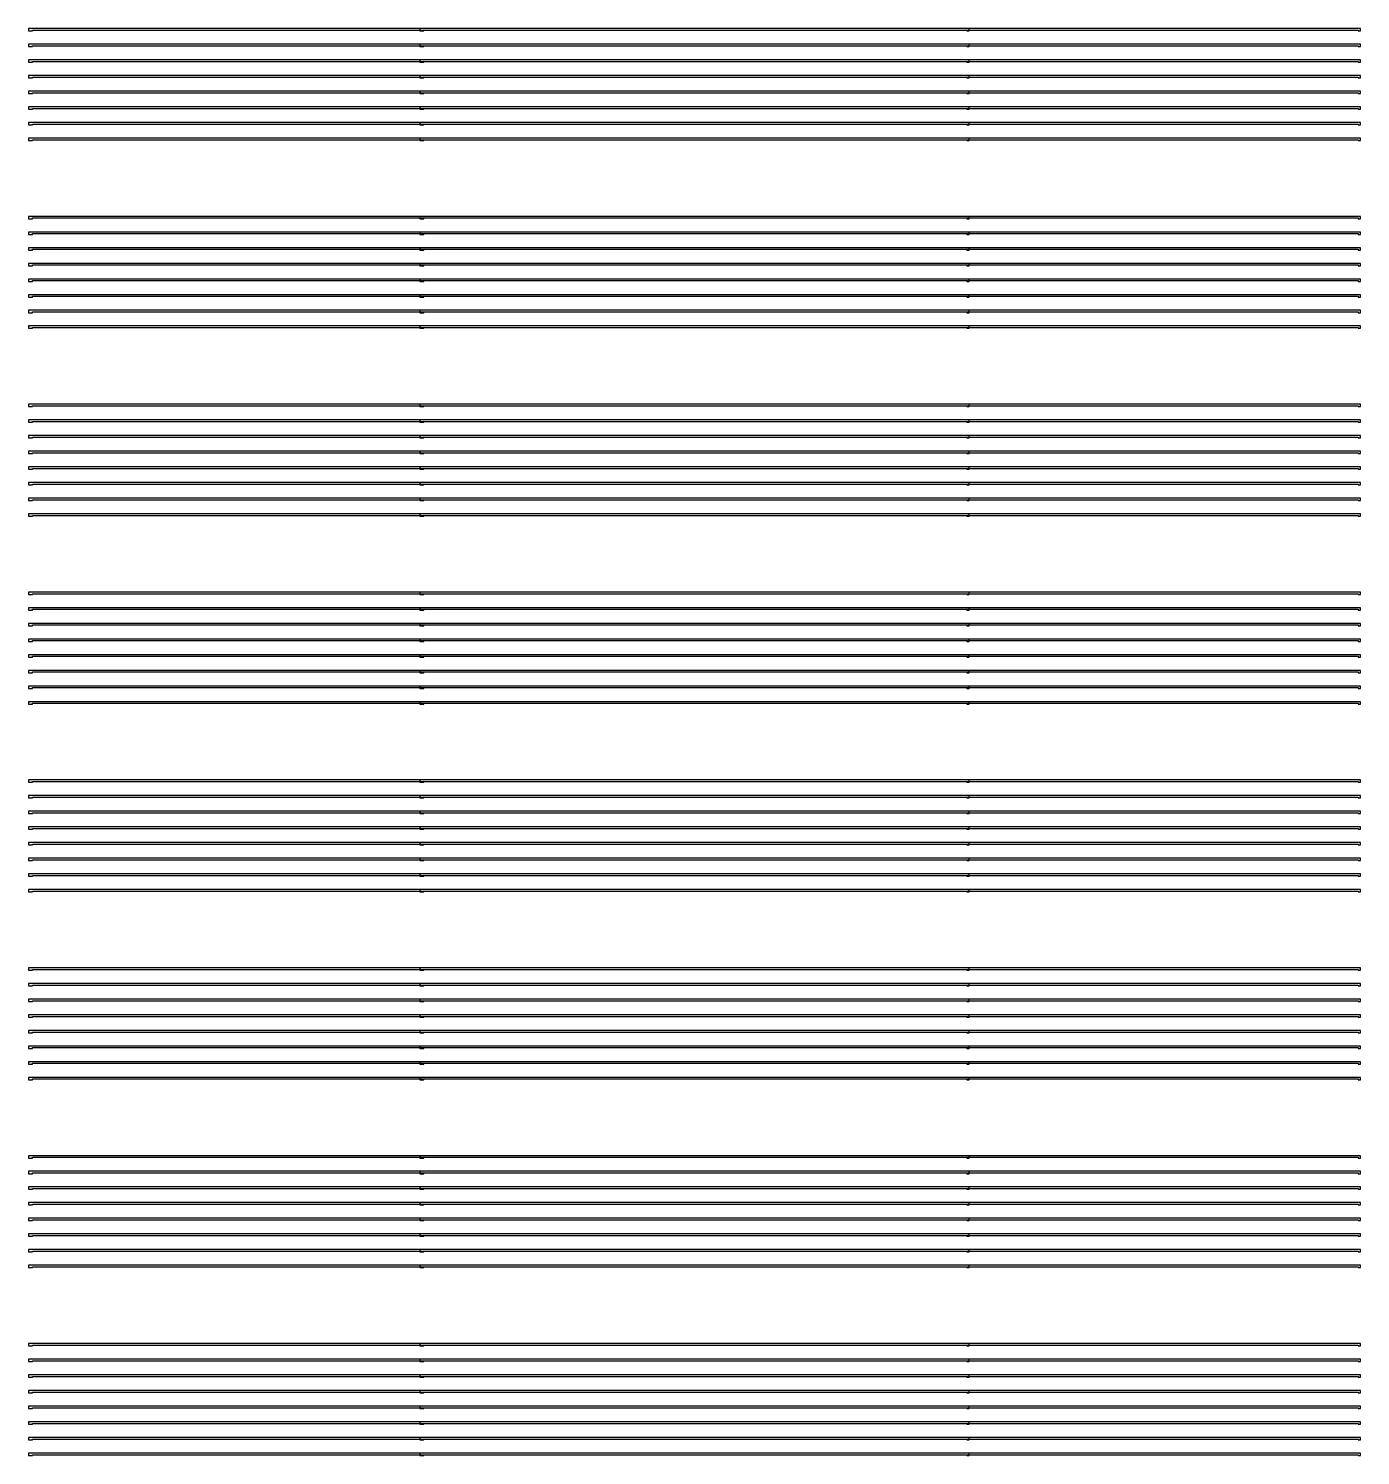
# Model space of a CAD drawing. Header units: millimetres. Extents: x 5 to 90, y 0.5 to 91.6.
import ezdxf

# ---------------------------------------------------------------- set-up
doc = ezdxf.new("R2010")
doc.units = ezdxf.units.MM
doc.layers.add('PCB_LAYERS', color=7, linetype='CONTINUOUS')

msp = doc.modelspace()

# ---------------------------------------------------------------- linework, layer by layer
at = {"layer": 'PCB_LAYERS', "color": 8}
for points in [[(5.2, 91.5), (64.9, 91.5), (64.9, 91.45), (65.05, 91.45), (65.05, 91.6), (64.9, 91.6), (5.1, 91.6), (4.95, 91.6), (4.95, 91.45), (5.2, 91.45)], [(30.2, 91.5), (89.9, 91.5), (89.9, 91.45), (90.05, 91.45), (90.05, 91.6), (89.9, 91.6), (30.1, 91.6), (29.95, 91.6), (29.95, 91.45), (30.2, 91.45)], [(5.2, 90.5), (64.9, 90.5), (64.9, 90.45), (65.05, 90.45), (65.05, 90.6), (64.9, 90.6), (5.1, 90.6), (4.95, 90.6), (4.95, 90.45), (5.2, 90.45)], [(30.2, 90.5), (89.9, 90.5), (89.9, 90.45), (90.05, 90.45), (90.05, 90.6), (89.9, 90.6), (30.1, 90.6), (29.95, 90.6), (29.95, 90.45), (30.2, 90.45)], [(5.2, 89.5), (64.9, 89.5), (64.9, 89.45), (65.05, 89.45), (65.05, 89.6), (64.9, 89.6), (5.1, 89.6), (4.95, 89.6), (4.95, 89.45), (5.2, 89.45)], [(30.2, 89.5), (89.9, 89.5), (89.9, 89.45), (90.05, 89.45), (90.05, 89.6), (89.9, 89.6), (30.1, 89.6), (29.95, 89.6), (29.95, 89.45), (30.2, 89.45)], [(5.2, 88.5), (64.9, 88.5), (64.9, 88.45), (65.05, 88.45), (65.05, 88.6), (64.9, 88.6), (5.1, 88.6), (4.95, 88.6), (4.95, 88.45), (5.2, 88.45)], [(30.2, 88.5), (89.9, 88.5), (89.9, 88.45), (90.05, 88.45), (90.05, 88.6), (89.9, 88.6), (30.1, 88.6), (29.95, 88.6), (29.95, 88.45), (30.2, 88.45)], [(5.2, 87.5), (64.9, 87.5), (64.9, 87.45), (65.05, 87.45), (65.05, 87.6), (64.9, 87.6), (5.1, 87.6), (4.95, 87.6), (4.95, 87.45), (5.2, 87.45)], [(30.2, 87.5), (89.9, 87.5), (89.9, 87.45), (90.05, 87.45), (90.05, 87.6), (89.9, 87.6), (30.1, 87.6), (29.95, 87.6), (29.95, 87.45), (30.2, 87.45)], [(5.2, 86.5), (64.9, 86.5), (64.9, 86.45), (65.05, 86.45), (65.05, 86.6), (64.9, 86.6), (5.1, 86.6), (4.95, 86.6), (4.95, 86.45), (5.2, 86.45)], [(30.2, 86.5), (89.9, 86.5), (89.9, 86.45), (90.05, 86.45), (90.05, 86.6), (89.9, 86.6), (30.1, 86.6), (29.95, 86.6), (29.95, 86.45), (30.2, 86.45)], [(5.2, 85.5), (64.9, 85.5), (64.9, 85.45), (65.05, 85.45), (65.05, 85.6), (64.9, 85.6), (5.1, 85.6), (4.95, 85.6), (4.95, 85.45), (5.2, 85.45)], [(30.2, 85.5), (89.9, 85.5), (89.9, 85.45), (90.05, 85.45), (90.05, 85.6), (89.9, 85.6), (30.1, 85.6), (29.95, 85.6), (29.95, 85.45), (30.2, 85.45)], [(5.2, 84.5), (64.9, 84.5), (64.9, 84.45), (65.05, 84.45), (65.05, 84.6), (64.9, 84.6), (5.1, 84.6), (4.95, 84.6), (4.95, 84.45), (5.2, 84.45)], [(30.2, 84.5), (89.9, 84.5), (89.9, 84.45), (90.05, 84.45), (90.05, 84.6), (89.9, 84.6), (30.1, 84.6), (29.95, 84.6), (29.95, 84.45), (30.2, 84.45)], [(5.2, 79.5), (64.9, 79.5), (64.9, 79.45), (65.05, 79.45), (65.05, 79.6), (64.9, 79.6), (5.1, 79.6), (4.95, 79.6), (4.95, 79.45), (5.2, 79.45)], [(30.2, 79.5), (89.9, 79.5), (89.9, 79.45), (90.05, 79.45), (90.05, 79.6), (89.9, 79.6), (30.1, 79.6), (29.95, 79.6), (29.95, 79.45), (30.2, 79.45)], [(5.2, 78.5), (64.9, 78.5), (64.9, 78.45), (65.05, 78.45), (65.05, 78.6), (64.9, 78.6), (5.1, 78.6), (4.95, 78.6), (4.95, 78.45), (5.2, 78.45)], [(30.2, 78.5), (89.9, 78.5), (89.9, 78.45), (90.05, 78.45), (90.05, 78.6), (89.9, 78.6), (30.1, 78.6), (29.95, 78.6), (29.95, 78.45), (30.2, 78.45)], [(5.2, 77.5), (64.9, 77.5), (64.9, 77.45), (65.05, 77.45), (65.05, 77.6), (64.9, 77.6), (5.1, 77.6), (4.95, 77.6), (4.95, 77.45), (5.2, 77.45)], [(30.2, 77.5), (89.9, 77.5), (89.9, 77.45), (90.05, 77.45), (90.05, 77.6), (89.9, 77.6), (30.1, 77.6), (29.95, 77.6), (29.95, 77.45), (30.2, 77.45)], [(5.2, 76.5), (64.9, 76.5), (64.9, 76.45), (65.05, 76.45), (65.05, 76.6), (64.9, 76.6), (5.1, 76.6), (4.95, 76.6), (4.95, 76.45), (5.2, 76.45)], [(30.2, 76.5), (89.9, 76.5), (89.9, 76.45), (90.05, 76.45), (90.05, 76.6), (89.9, 76.6), (30.1, 76.6), (29.95, 76.6), (29.95, 76.45), (30.2, 76.45)], [(5.2, 75.5), (64.9, 75.5), (64.9, 75.45), (65.05, 75.45), (65.05, 75.6), (64.9, 75.6), (5.1, 75.6), (4.95, 75.6), (4.95, 75.45), (5.2, 75.45)], [(30.2, 75.5), (89.9, 75.5), (89.9, 75.45), (90.05, 75.45), (90.05, 75.6), (89.9, 75.6), (30.1, 75.6), (29.95, 75.6), (29.95, 75.45), (30.2, 75.45)], [(5.2, 74.5), (64.9, 74.5), (64.9, 74.45), (65.05, 74.45), (65.05, 74.6), (64.9, 74.6), (5.1, 74.6), (4.95, 74.6), (4.95, 74.45), (5.2, 74.45)], [(30.2, 74.5), (89.9, 74.5), (89.9, 74.45), (90.05, 74.45), (90.05, 74.6), (89.9, 74.6), (30.1, 74.6), (29.95, 74.6), (29.95, 74.45), (30.2, 74.45)], [(5.2, 73.5), (64.9, 73.5), (64.9, 73.45), (65.05, 73.45), (65.05, 73.6), (64.9, 73.6), (5.1, 73.6), (4.95, 73.6), (4.95, 73.45), (5.2, 73.45)], [(30.2, 73.5), (89.9, 73.5), (89.9, 73.45), (90.05, 73.45), (90.05, 73.6), (89.9, 73.6), (30.1, 73.6), (29.95, 73.6), (29.95, 73.45), (30.2, 73.45)], [(5.2, 72.5), (64.9, 72.5), (64.9, 72.45), (65.05, 72.45), (65.05, 72.6), (64.9, 72.6), (5.1, 72.6), (4.95, 72.6), (4.95, 72.45), (5.2, 72.45)], [(30.2, 72.5), (89.9, 72.5), (89.9, 72.45), (90.05, 72.45), (90.05, 72.6), (89.9, 72.6), (30.1, 72.6), (29.95, 72.6), (29.95, 72.45), (30.2, 72.45)], [(5.2, 67.5), (64.9, 67.5), (64.9, 67.45), (65.05, 67.45), (65.05, 67.6), (64.9, 67.6), (5.1, 67.6), (4.95, 67.6), (4.95, 67.45), (5.2, 67.45)], [(30.2, 67.5), (89.9, 67.5), (89.9, 67.45), (90.05, 67.45), (90.05, 67.6), (89.9, 67.6), (30.1, 67.6), (29.95, 67.6), (29.95, 67.45), (30.2, 67.45)], [(5.2, 66.5), (64.9, 66.5), (64.9, 66.45), (65.05, 66.45), (65.05, 66.6), (64.9, 66.6), (5.1, 66.6), (4.95, 66.6), (4.95, 66.45), (5.2, 66.45)], [(30.2, 66.5), (89.9, 66.5), (89.9, 66.45), (90.05, 66.45), (90.05, 66.6), (89.9, 66.6), (30.1, 66.6), (29.95, 66.6), (29.95, 66.45), (30.2, 66.45)], [(5.2, 65.5), (64.9, 65.5), (64.9, 65.45), (65.05, 65.45), (65.05, 65.6), (64.9, 65.6), (5.1, 65.6), (4.95, 65.6), (4.95, 65.45), (5.2, 65.45)], [(30.2, 65.5), (89.9, 65.5), (89.9, 65.45), (90.05, 65.45), (90.05, 65.6), (89.9, 65.6), (30.1, 65.6), (29.95, 65.6), (29.95, 65.45), (30.2, 65.45)], [(5.2, 64.5), (64.9, 64.5), (64.9, 64.45), (65.05, 64.45), (65.05, 64.6), (64.9, 64.6), (5.1, 64.6), (4.95, 64.6), (4.95, 64.45), (5.2, 64.45)], [(30.2, 64.5), (89.9, 64.5), (89.9, 64.45), (90.05, 64.45), (90.05, 64.6), (89.9, 64.6), (30.1, 64.6), (29.95, 64.6), (29.95, 64.45), (30.2, 64.45)], [(5.2, 63.5), (64.9, 63.5), (64.9, 63.45), (65.05, 63.45), (65.05, 63.6), (64.9, 63.6), (5.1, 63.6), (4.95, 63.6), (4.95, 63.45), (5.2, 63.45)], [(30.2, 63.5), (89.9, 63.5), (89.9, 63.45), (90.05, 63.45), (90.05, 63.6), (89.9, 63.6), (30.1, 63.6), (29.95, 63.6), (29.95, 63.45), (30.2, 63.45)], [(5.2, 62.5), (64.9, 62.5), (64.9, 62.45), (65.05, 62.45), (65.05, 62.6), (64.9, 62.6), (5.1, 62.6), (4.95, 62.6), (4.95, 62.45), (5.2, 62.45)], [(30.2, 62.5), (89.9, 62.5), (89.9, 62.45), (90.05, 62.45), (90.05, 62.6), (89.9, 62.6), (30.1, 62.6), (29.95, 62.6), (29.95, 62.45), (30.2, 62.45)], [(5.2, 61.5), (64.9, 61.5), (64.9, 61.45), (65.05, 61.45), (65.05, 61.6), (64.9, 61.6), (5.1, 61.6), (4.95, 61.6), (4.95, 61.45), (5.2, 61.45)], [(30.2, 61.5), (89.9, 61.5), (89.9, 61.45), (90.05, 61.45), (90.05, 61.6), (89.9, 61.6), (30.1, 61.6), (29.95, 61.6), (29.95, 61.45), (30.2, 61.45)], [(5.2, 60.5), (64.9, 60.5), (64.9, 60.45), (65.05, 60.45), (65.05, 60.6), (64.9, 60.6), (5.1, 60.6), (4.95, 60.6), (4.95, 60.45), (5.2, 60.45)], [(30.2, 60.5), (89.9, 60.5), (89.9, 60.45), (90.05, 60.45), (90.05, 60.6), (89.9, 60.6), (30.1, 60.6), (29.95, 60.6), (29.95, 60.45), (30.2, 60.45)], [(5.2, 55.5), (64.9, 55.5), (64.9, 55.45), (65.05, 55.45), (65.05, 55.6), (64.9, 55.6), (5.1, 55.6), (4.95, 55.6), (4.95, 55.45), (5.2, 55.45)], [(30.2, 55.5), (89.9, 55.5), (89.9, 55.45), (90.05, 55.45), (90.05, 55.6), (89.9, 55.6), (30.1, 55.6), (29.95, 55.6), (29.95, 55.45), (30.2, 55.45)], [(5.2, 54.5), (64.9, 54.5), (64.9, 54.45), (65.05, 54.45), (65.05, 54.6), (64.9, 54.6), (5.1, 54.6), (4.95, 54.6), (4.95, 54.45), (5.2, 54.45)], [(30.2, 54.5), (89.9, 54.5), (89.9, 54.45), (90.05, 54.45), (90.05, 54.6), (89.9, 54.6), (30.1, 54.6), (29.95, 54.6), (29.95, 54.45), (30.2, 54.45)], [(5.2, 53.5), (64.9, 53.5), (64.9, 53.45), (65.05, 53.45), (65.05, 53.6), (64.9, 53.6), (5.1, 53.6), (4.95, 53.6), (4.95, 53.45), (5.2, 53.45)], [(30.2, 53.5), (89.9, 53.5), (89.9, 53.45), (90.05, 53.45), (90.05, 53.6), (89.9, 53.6), (30.1, 53.6), (29.95, 53.6), (29.95, 53.45), (30.2, 53.45)], [(5.2, 52.5), (64.9, 52.5), (64.9, 52.45), (65.05, 52.45), (65.05, 52.6), (64.9, 52.6), (5.1, 52.6), (4.95, 52.6), (4.95, 52.45), (5.2, 52.45)], [(30.2, 52.5), (89.9, 52.5), (89.9, 52.45), (90.05, 52.45), (90.05, 52.6), (89.9, 52.6), (30.1, 52.6), (29.95, 52.6), (29.95, 52.45), (30.2, 52.45)], [(5.2, 51.5), (64.9, 51.5), (64.9, 51.45), (65.05, 51.45), (65.05, 51.6), (64.9, 51.6), (5.1, 51.6), (4.95, 51.6), (4.95, 51.45), (5.2, 51.45)], [(30.2, 51.5), (89.9, 51.5), (89.9, 51.45), (90.05, 51.45), (90.05, 51.6), (89.9, 51.6), (30.1, 51.6), (29.95, 51.6), (29.95, 51.45), (30.2, 51.45)], [(5.2, 50.5), (64.9, 50.5), (64.9, 50.45), (65.05, 50.45), (65.05, 50.6), (64.9, 50.6), (5.1, 50.6), (4.95, 50.6), (4.95, 50.45), (5.2, 50.45)], [(30.2, 50.5), (89.9, 50.5), (89.9, 50.45), (90.05, 50.45), (90.05, 50.6), (89.9, 50.6), (30.1, 50.6), (29.95, 50.6), (29.95, 50.45), (30.2, 50.45)], [(5.2, 49.5), (64.9, 49.5), (64.9, 49.45), (65.05, 49.45), (65.05, 49.6), (64.9, 49.6), (5.1, 49.6), (4.95, 49.6), (4.95, 49.45), (5.2, 49.45)], [(30.2, 49.5), (89.9, 49.5), (89.9, 49.45), (90.05, 49.45), (90.05, 49.6), (89.9, 49.6), (30.1, 49.6), (29.95, 49.6), (29.95, 49.45), (30.2, 49.45)], [(5.2, 48.5), (64.9, 48.5), (64.9, 48.45), (65.05, 48.45), (65.05, 48.6), (64.9, 48.6), (5.1, 48.6), (4.95, 48.6), (4.95, 48.45), (5.2, 48.45)], [(30.2, 48.5), (89.9, 48.5), (89.9, 48.45), (90.05, 48.45), (90.05, 48.6), (89.9, 48.6), (30.1, 48.6), (29.95, 48.6), (29.95, 48.45), (30.2, 48.45)], [(5.2, 43.5), (64.9, 43.5), (64.9, 43.45), (65.05, 43.45), (65.05, 43.6), (64.9, 43.6), (5.1, 43.6), (4.95, 43.6), (4.95, 43.45), (5.2, 43.45)], [(30.2, 43.5), (89.9, 43.5), (89.9, 43.45), (90.05, 43.45), (90.05, 43.6), (89.9, 43.6), (30.1, 43.6), (29.95, 43.6), (29.95, 43.45), (30.2, 43.45)], [(5.2, 42.5), (64.9, 42.5), (64.9, 42.45), (65.05, 42.45), (65.05, 42.6), (64.9, 42.6), (5.1, 42.6), (4.95, 42.6), (4.95, 42.45), (5.2, 42.45)], [(30.2, 42.5), (89.9, 42.5), (89.9, 42.45), (90.05, 42.45), (90.05, 42.6), (89.9, 42.6), (30.1, 42.6), (29.95, 42.6), (29.95, 42.45), (30.2, 42.45)], [(5.2, 41.5), (64.9, 41.5), (64.9, 41.45), (65.05, 41.45), (65.05, 41.6), (64.9, 41.6), (5.1, 41.6), (4.95, 41.6), (4.95, 41.45), (5.2, 41.45)], [(30.2, 41.5), (89.9, 41.5), (89.9, 41.45), (90.05, 41.45), (90.05, 41.6), (89.9, 41.6), (30.1, 41.6), (29.95, 41.6), (29.95, 41.45), (30.2, 41.45)], [(5.2, 40.5), (64.9, 40.5), (64.9, 40.45), (65.05, 40.45), (65.05, 40.6), (64.9, 40.6), (5.1, 40.6), (4.95, 40.6), (4.95, 40.45), (5.2, 40.45)], [(30.2, 40.5), (89.9, 40.5), (89.9, 40.45), (90.05, 40.45), (90.05, 40.6), (89.9, 40.6), (30.1, 40.6), (29.95, 40.6), (29.95, 40.45), (30.2, 40.45)], [(5.2, 39.5), (64.9, 39.5), (64.9, 39.45), (65.05, 39.45), (65.05, 39.6), (64.9, 39.6), (5.1, 39.6), (4.95, 39.6), (4.95, 39.45), (5.2, 39.45)], [(30.2, 39.5), (89.9, 39.5), (89.9, 39.45), (90.05, 39.45), (90.05, 39.6), (89.9, 39.6), (30.1, 39.6), (29.95, 39.6), (29.95, 39.45), (30.2, 39.45)], [(5.2, 38.5), (64.9, 38.5), (64.9, 38.45), (65.05, 38.45), (65.05, 38.6), (64.9, 38.6), (5.1, 38.6), (4.95, 38.6), (4.95, 38.45), (5.2, 38.45)], [(30.2, 38.5), (89.9, 38.5), (89.9, 38.45), (90.05, 38.45), (90.05, 38.6), (89.9, 38.6), (30.1, 38.6), (29.95, 38.6), (29.95, 38.45), (30.2, 38.45)], [(5.2, 37.5), (64.9, 37.5), (64.9, 37.45), (65.05, 37.45), (65.05, 37.6), (64.9, 37.6), (5.1, 37.6), (4.95, 37.6), (4.95, 37.45), (5.2, 37.45)], [(30.2, 37.5), (89.9, 37.5), (89.9, 37.45), (90.05, 37.45), (90.05, 37.6), (89.9, 37.6), (30.1, 37.6), (29.95, 37.6), (29.95, 37.45), (30.2, 37.45)], [(5.2, 36.5), (64.9, 36.5), (64.9, 36.45), (65.05, 36.45), (65.05, 36.6), (64.9, 36.6), (5.1, 36.6), (4.95, 36.6), (4.95, 36.45), (5.2, 36.45)], [(30.2, 36.5), (89.9, 36.5), (89.9, 36.45), (90.05, 36.45), (90.05, 36.6), (89.9, 36.6), (30.1, 36.6), (29.95, 36.6), (29.95, 36.45), (30.2, 36.45)], [(5.2, 31.5), (64.9, 31.5), (64.9, 31.45), (65.05, 31.45), (65.05, 31.6), (64.9, 31.6), (5.1, 31.6), (4.95, 31.6), (4.95, 31.45), (5.2, 31.45)], [(30.2, 31.5), (89.9, 31.5), (89.9, 31.45), (90.05, 31.45), (90.05, 31.6), (89.9, 31.6), (30.1, 31.6), (29.95, 31.6), (29.95, 31.45), (30.2, 31.45)], [(5.2, 30.5), (64.9, 30.5), (64.9, 30.45), (65.05, 30.45), (65.05, 30.6), (64.9, 30.6), (5.1, 30.6), (4.95, 30.6), (4.95, 30.45), (5.2, 30.45)], [(30.2, 30.5), (89.9, 30.5), (89.9, 30.45), (90.05, 30.45), (90.05, 30.6), (89.9, 30.6), (30.1, 30.6), (29.95, 30.6), (29.95, 30.45), (30.2, 30.45)], [(5.2, 29.5), (64.9, 29.5), (64.9, 29.45), (65.05, 29.45), (65.05, 29.6), (64.9, 29.6), (5.1, 29.6), (4.95, 29.6), (4.95, 29.45), (5.2, 29.45)], [(30.2, 29.5), (89.9, 29.5), (89.9, 29.45), (90.05, 29.45), (90.05, 29.6), (89.9, 29.6), (30.1, 29.6), (29.95, 29.6), (29.95, 29.45), (30.2, 29.45)], [(5.2, 28.5), (64.9, 28.5), (64.9, 28.45), (65.05, 28.45), (65.05, 28.6), (64.9, 28.6), (5.1, 28.6), (4.95, 28.6), (4.95, 28.45), (5.2, 28.45)], [(30.2, 28.5), (89.9, 28.5), (89.9, 28.45), (90.05, 28.45), (90.05, 28.6), (89.9, 28.6), (30.1, 28.6), (29.95, 28.6), (29.95, 28.45), (30.2, 28.45)], [(5.2, 27.5), (64.9, 27.5), (64.9, 27.45), (65.05, 27.45), (65.05, 27.6), (64.9, 27.6), (5.1, 27.6), (4.95, 27.6), (4.95, 27.45), (5.2, 27.45)], [(30.2, 27.5), (89.9, 27.5), (89.9, 27.45), (90.05, 27.45), (90.05, 27.6), (89.9, 27.6), (30.1, 27.6), (29.95, 27.6), (29.95, 27.45), (30.2, 27.45)], [(5.2, 26.5), (64.9, 26.5), (64.9, 26.45), (65.05, 26.45), (65.05, 26.6), (64.9, 26.6), (5.1, 26.6), (4.95, 26.6), (4.95, 26.45), (5.2, 26.45)], [(30.2, 26.5), (89.9, 26.5), (89.9, 26.45), (90.05, 26.45), (90.05, 26.6), (89.9, 26.6), (30.1, 26.6), (29.95, 26.6), (29.95, 26.45), (30.2, 26.45)], [(5.2, 25.5), (64.9, 25.5), (64.9, 25.45), (65.05, 25.45), (65.05, 25.6), (64.9, 25.6), (5.1, 25.6), (4.95, 25.6), (4.95, 25.45), (5.2, 25.45)], [(30.2, 25.5), (89.9, 25.5), (89.9, 25.45), (90.05, 25.45), (90.05, 25.6), (89.9, 25.6), (30.1, 25.6), (29.95, 25.6), (29.95, 25.45), (30.2, 25.45)], [(5.2, 24.5), (64.9, 24.5), (64.9, 24.45), (65.05, 24.45), (65.05, 24.6), (64.9, 24.6), (5.1, 24.6), (4.95, 24.6), (4.95, 24.45), (5.2, 24.45)], [(30.2, 24.5), (89.9, 24.5), (89.9, 24.45), (90.05, 24.45), (90.05, 24.6), (89.9, 24.6), (30.1, 24.6), (29.95, 24.6), (29.95, 24.45), (30.2, 24.45)], [(5.2, 19.5), (64.9, 19.5), (64.9, 19.45), (65.05, 19.45), (65.05, 19.6), (64.9, 19.6), (5.1, 19.6), (4.95, 19.6), (4.95, 19.45), (5.2, 19.45)], [(30.2, 19.5), (89.9, 19.5), (89.9, 19.45), (90.05, 19.45), (90.05, 19.6), (89.9, 19.6), (30.1, 19.6), (29.95, 19.6), (29.95, 19.45), (30.2, 19.45)], [(5.2, 18.5), (64.9, 18.5), (64.9, 18.45), (65.05, 18.45), (65.05, 18.6), (64.9, 18.6), (5.1, 18.6), (4.95, 18.6), (4.95, 18.45), (5.2, 18.45)], [(30.2, 18.5), (89.9, 18.5), (89.9, 18.45), (90.05, 18.45), (90.05, 18.6), (89.9, 18.6), (30.1, 18.6), (29.95, 18.6), (29.95, 18.45), (30.2, 18.45)], [(5.2, 17.5), (64.9, 17.5), (64.9, 17.45), (65.05, 17.45), (65.05, 17.6), (64.9, 17.6), (5.1, 17.6), (4.95, 17.6), (4.95, 17.45), (5.2, 17.45)], [(30.2, 17.5), (89.9, 17.5), (89.9, 17.45), (90.05, 17.45), (90.05, 17.6), (89.9, 17.6), (30.1, 17.6), (29.95, 17.6), (29.95, 17.45), (30.2, 17.45)], [(5.2, 16.5), (64.9, 16.5), (64.9, 16.45), (65.05, 16.45), (65.05, 16.6), (64.9, 16.6), (5.1, 16.6), (4.95, 16.6), (4.95, 16.45), (5.2, 16.45)], [(30.2, 16.5), (89.9, 16.5), (89.9, 16.45), (90.05, 16.45), (90.05, 16.6), (89.9, 16.6), (30.1, 16.6), (29.95, 16.6), (29.95, 16.45), (30.2, 16.45)], [(5.2, 15.5), (64.9, 15.5), (64.9, 15.45), (65.05, 15.45), (65.05, 15.6), (64.9, 15.6), (5.1, 15.6), (4.95, 15.6), (4.95, 15.45), (5.2, 15.45)], [(30.2, 15.5), (89.9, 15.5), (89.9, 15.45), (90.05, 15.45), (90.05, 15.6), (89.9, 15.6), (30.1, 15.6), (29.95, 15.6), (29.95, 15.45), (30.2, 15.45)], [(5.2, 14.5), (64.9, 14.5), (64.9, 14.45), (65.05, 14.45), (65.05, 14.6), (64.9, 14.6), (5.1, 14.6), (4.95, 14.6), (4.95, 14.45), (5.2, 14.45)], [(30.2, 14.5), (89.9, 14.5), (89.9, 14.45), (90.05, 14.45), (90.05, 14.6), (89.9, 14.6), (30.1, 14.6), (29.95, 14.6), (29.95, 14.45), (30.2, 14.45)], [(5.2, 13.5), (64.9, 13.5), (64.9, 13.45), (65.05, 13.45), (65.05, 13.6), (64.9, 13.6), (5.1, 13.6), (4.95, 13.6), (4.95, 13.45), (5.2, 13.45)], [(30.2, 13.5), (89.9, 13.5), (89.9, 13.45), (90.05, 13.45), (90.05, 13.6), (89.9, 13.6), (30.1, 13.6), (29.95, 13.6), (29.95, 13.45), (30.2, 13.45)], [(5.2, 12.5), (64.9, 12.5), (64.9, 12.45), (65.05, 12.45), (65.05, 12.6), (64.9, 12.6), (5.1, 12.6), (4.95, 12.6), (4.95, 12.45), (5.2, 12.45)], [(30.2, 12.5), (89.9, 12.5), (89.9, 12.45), (90.05, 12.45), (90.05, 12.6), (89.9, 12.6), (30.1, 12.6), (29.95, 12.6), (29.95, 12.45), (30.2, 12.45)], [(5.2, 7.5), (64.9, 7.5), (64.9, 7.45), (65.05, 7.45), (65.05, 7.6), (64.9, 7.6), (5.1, 7.6), (4.95, 7.6), (4.95, 7.45), (5.2, 7.45)], [(30.2, 7.5), (89.9, 7.5), (89.9, 7.45), (90.05, 7.45), (90.05, 7.6), (89.9, 7.6), (30.1, 7.6), (29.95, 7.6), (29.95, 7.45), (30.2, 7.45)], [(5.2, 6.5), (64.9, 6.5), (64.9, 6.45), (65.05, 6.45), (65.05, 6.6), (64.9, 6.6), (5.1, 6.6), (4.95, 6.6), (4.95, 6.45), (5.2, 6.45)], [(30.2, 6.5), (89.9, 6.5), (89.9, 6.45), (90.05, 6.45), (90.05, 6.6), (89.9, 6.6), (30.1, 6.6), (29.95, 6.6), (29.95, 6.45), (30.2, 6.45)], [(5.2, 5.5), (64.9, 5.5), (64.9, 5.45), (65.05, 5.45), (65.05, 5.6), (64.9, 5.6), (5.1, 5.6), (4.95, 5.6), (4.95, 5.45), (5.2, 5.45)], [(30.2, 5.5), (89.9, 5.5), (89.9, 5.45), (90.05, 5.45), (90.05, 5.6), (89.9, 5.6), (30.1, 5.6), (29.95, 5.6), (29.95, 5.45), (30.2, 5.45)], [(5.2, 4.5), (64.9, 4.5), (64.9, 4.45), (65.05, 4.45), (65.05, 4.6), (64.9, 4.6), (5.1, 4.6), (4.95, 4.6), (4.95, 4.45), (5.2, 4.45)], [(30.2, 4.5), (89.9, 4.5), (89.9, 4.45), (90.05, 4.45), (90.05, 4.6), (89.9, 4.6), (30.1, 4.6), (29.95, 4.6), (29.95, 4.45), (30.2, 4.45)], [(5.2, 3.5), (64.9, 3.5), (64.9, 3.45), (65.05, 3.45), (65.05, 3.6), (64.9, 3.6), (5.1, 3.6), (4.95, 3.6), (4.95, 3.45), (5.2, 3.45)], [(30.2, 3.5), (89.9, 3.5), (89.9, 3.45), (90.05, 3.45), (90.05, 3.6), (89.9, 3.6), (30.1, 3.6), (29.95, 3.6), (29.95, 3.45), (30.2, 3.45)], [(5.2, 2.5), (64.9, 2.5), (64.9, 2.45), (65.05, 2.45), (65.05, 2.6), (64.9, 2.6), (5.1, 2.6), (4.95, 2.6), (4.95, 2.45), (5.2, 2.45)], [(30.2, 2.5), (89.9, 2.5), (89.9, 2.45), (90.05, 2.45), (90.05, 2.6), (89.9, 2.6), (30.1, 2.6), (29.95, 2.6), (29.95, 2.45), (30.2, 2.45)], [(5.2, 1.5), (64.9, 1.5), (64.9, 1.45), (65.05, 1.45), (65.05, 1.6), (64.9, 1.6), (5.1, 1.6), (4.95, 1.6), (4.95, 1.45), (5.2, 1.45)], [(30.2, 1.5), (89.9, 1.5), (89.9, 1.45), (90.05, 1.45), (90.05, 1.6), (89.9, 1.6), (30.1, 1.6), (29.95, 1.6), (29.95, 1.45), (30.2, 1.45)], [(5.2, 0.5), (64.9, 0.5), (64.9, 0.45), (65.05, 0.45), (65.05, 0.6), (64.9, 0.6), (5.1, 0.6), (4.95, 0.6), (4.95, 0.45), (5.2, 0.45)], [(30.2, 0.5), (89.9, 0.5), (89.9, 0.45), (90.05, 0.45), (90.05, 0.6), (89.9, 0.6), (30.1, 0.6), (29.95, 0.6), (29.95, 0.45), (30.2, 0.45)]]:
    msp.add_lwpolyline(points, close=True, dxfattribs=at)

doc.saveas('drawing.dxf')
